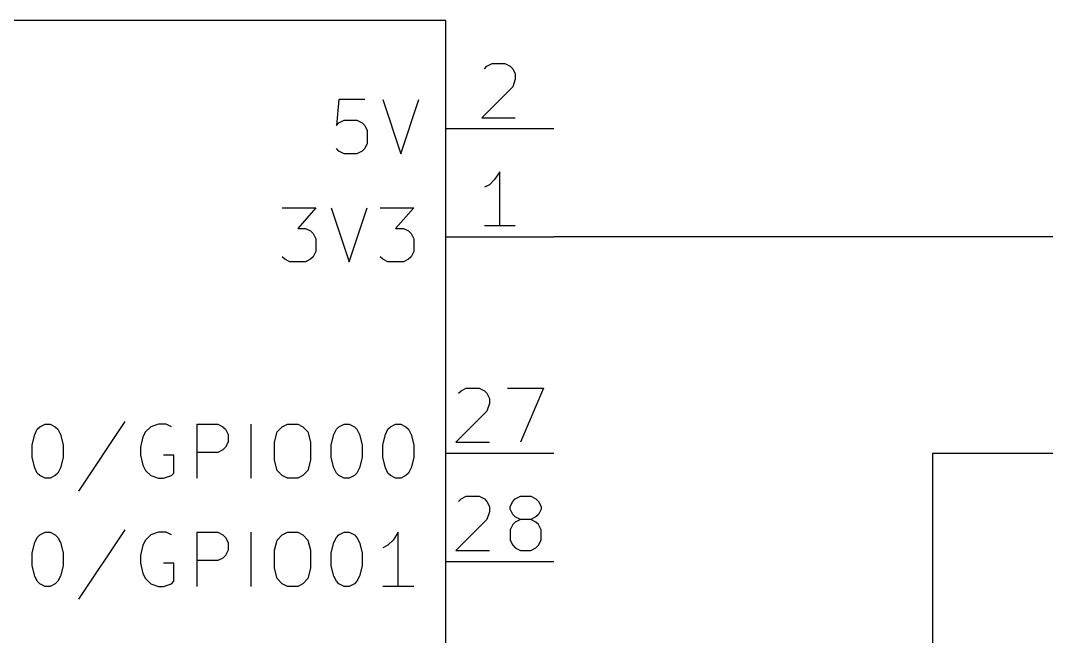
# Model space of a CAD drawing. Extents: x 0.4 to 11.3, y -7.9 to -0.4.
# Drawn here: x 3.557 to 4.505, y -2.519 to -1.95 of the extents above; entities that cross this region are included whole.
import ezdxf

# ---------------------------------------------------------------- set-up
doc = ezdxf.new("R2010")
doc.units = 0
doc.header["$MEASUREMENT"] = 0
for name, color, linetype in [('CYAN2', 4, 'CONTINUOUS'), ('GREEN3', 91, 'CONTINUOUS'), ('LYELLOW', 51, 'CONTINUOUS'), ('RED2', 1, 'CONTINUOUS'), ('RED3', 11, 'CONTINUOUS')]:
    doc.layers.add(name, color=color, linetype=linetype)

msp = doc.modelspace()

# ---------------------------------------------------------------- linework, layer by layer
at = {"layer": 'CYAN2', "linetype": 'CONTINUOUS'}
for p, q in [((3.85143, -2.02313), (3.84905, -2.04694)), ((3.85143, -2.02313), (3.84905, -2.04694)), ((3.87524, -2.02313), (3.85143, -2.02313)), ((3.87524, -2.02313), (3.85143, -2.02313)), ((3.8919, -2.02313), (3.90857, -2.07313)), ((3.8919, -2.02313), (3.90857, -2.07313)), ((3.90857, -2.07313), (3.92524, -2.02313)), ((3.90857, -2.07313), (3.92524, -2.02313)), ((3.84905, -2.04694), (3.85143, -2.04456)), ((3.84905, -2.04694), (3.85143, -2.04456)), ((3.85143, -2.04456), (3.85619, -2.04218)), ((3.85143, -2.04456), (3.85619, -2.04218)), ((3.85619, -2.04218), (3.86809, -2.04218)), ((3.85619, -2.04218), (3.86809, -2.04218)), ((3.86809, -2.04218), (3.87285, -2.04456)), ((3.86809, -2.04218), (3.87285, -2.04456)), ((3.87285, -2.04456), (3.87524, -2.04694)), ((3.87285, -2.04456), (3.87524, -2.04694)), ((3.87524, -2.04694), (3.87762, -2.0517)), ((3.87524, -2.04694), (3.87762, -2.0517)), ((3.87762, -2.0517), (3.87762, -2.06361)), ((3.87762, -2.0517), (3.87762, -2.06361)), ((3.87762, -2.06361), (3.87524, -2.06837)), ((3.87762, -2.06361), (3.87524, -2.06837)), ((3.85143, -2.07075), (3.84905, -2.06837)), ((3.85143, -2.07075), (3.84905, -2.06837)), ((3.85619, -2.07313), (3.85143, -2.07075)), ((3.85619, -2.07313), (3.85143, -2.07075)), ((3.86809, -2.07313), (3.85619, -2.07313)), ((3.86809, -2.07313), (3.85619, -2.07313)), ((3.87285, -2.07075), (3.86809, -2.07313)), ((3.87285, -2.07075), (3.86809, -2.07313)), ((3.87524, -2.06837), (3.87285, -2.07075)), ((3.87524, -2.06837), (3.87285, -2.07075)), ((3.79905, -2.12313), (3.83, -2.12313)), ((3.79905, -2.12313), (3.83, -2.12313)), ((3.83, -2.12313), (3.81333, -2.14218)), ((3.83, -2.12313), (3.81333, -2.14218)), ((3.84428, -2.12313), (3.86095, -2.17313)), ((3.84428, -2.12313), (3.86095, -2.17313)), ((3.86095, -2.17313), (3.87762, -2.12313)), ((3.86095, -2.17313), (3.87762, -2.12313)), ((3.88952, -2.12313), (3.92048, -2.12313)), ((3.88952, -2.12313), (3.92048, -2.12313)), ((3.92048, -2.12313), (3.90381, -2.14218)), ((3.92048, -2.12313), (3.90381, -2.14218)), ((3.81333, -2.14218), (3.82048, -2.14218)), ((3.81333, -2.14218), (3.82048, -2.14218)), ((3.82048, -2.14218), (3.82524, -2.14456)), ((3.82048, -2.14218), (3.82524, -2.14456)), ((3.82524, -2.14456), (3.82762, -2.14694)), ((3.82524, -2.14456), (3.82762, -2.14694)), ((3.82762, -2.14694), (3.83, -2.1517)), ((3.82762, -2.14694), (3.83, -2.1517)), ((3.90381, -2.14218), (3.91095, -2.14218)), ((3.90381, -2.14218), (3.91095, -2.14218)), ((3.91095, -2.14218), (3.91571, -2.14456)), ((3.91095, -2.14218), (3.91571, -2.14456)), ((3.91571, -2.14456), (3.91809, -2.14694)), ((3.91571, -2.14456), (3.91809, -2.14694)), ((3.91809, -2.14694), (3.92048, -2.1517)), ((3.91809, -2.14694), (3.92048, -2.1517)), ((3.83, -2.1517), (3.83, -2.16361)), ((3.83, -2.1517), (3.83, -2.16361)), ((3.92048, -2.1517), (3.92048, -2.16361)), ((3.92048, -2.1517), (3.92048, -2.16361)), ((3.80143, -2.17075), (3.79905, -2.16837)), ((3.80143, -2.17075), (3.79905, -2.16837)), ((3.82762, -2.16837), (3.82524, -2.17075)), ((3.82762, -2.16837), (3.82524, -2.17075)), ((3.83, -2.16361), (3.82762, -2.16837)), ((3.83, -2.16361), (3.82762, -2.16837)), ((3.89191, -2.17075), (3.88952, -2.16837)), ((3.89191, -2.17075), (3.88952, -2.16837)), ((3.91809, -2.16837), (3.91571, -2.17075)), ((3.91809, -2.16837), (3.91571, -2.17075)), ((3.92048, -2.16361), (3.91809, -2.16837)), ((3.92048, -2.16361), (3.91809, -2.16837)), ((3.80619, -2.17313), (3.80143, -2.17075)), ((3.80619, -2.17313), (3.80143, -2.17075)), ((3.82048, -2.17313), (3.80619, -2.17313)), ((3.82048, -2.17313), (3.80619, -2.17313)), ((3.82524, -2.17075), (3.82048, -2.17313)), ((3.82524, -2.17075), (3.82048, -2.17313)), ((3.89667, -2.17313), (3.89191, -2.17075)), ((3.89667, -2.17313), (3.89191, -2.17075)), ((3.91095, -2.17313), (3.89667, -2.17313)), ((3.91095, -2.17313), (3.89667, -2.17313)), ((3.91571, -2.17075), (3.91095, -2.17313)), ((3.91571, -2.17075), (3.91095, -2.17313)), ((3.65381, -2.32075), (3.61095, -2.38504)), ((3.65381, -2.32075), (3.61095, -2.38504)), ((3.57047, -2.33265), (3.57285, -2.32789)), ((3.57047, -2.33265), (3.57285, -2.32789)), ((3.57285, -2.32789), (3.57524, -2.32551)), ((3.57285, -2.32789), (3.57524, -2.32551)), ((3.57524, -2.32551), (3.58, -2.32313)), ((3.57524, -2.32551), (3.58, -2.32313)), ((3.58, -2.32313), (3.58476, -2.32313)), ((3.58, -2.32313), (3.58476, -2.32313)), ((3.58476, -2.32313), (3.58952, -2.32551)), ((3.58476, -2.32313), (3.58952, -2.32551)), ((3.58952, -2.32551), (3.5919, -2.32789)), ((3.58952, -2.32551), (3.5919, -2.32789)), ((3.5919, -2.32789), (3.59428, -2.33265)), ((3.5919, -2.32789), (3.59428, -2.33265)), ((3.67285, -2.33028), (3.67047, -2.33504)), ((3.67285, -2.33028), (3.67047, -2.33504)), ((3.67762, -2.32551), (3.67285, -2.33028)), ((3.67762, -2.32551), (3.67285, -2.33028)), ((3.68476, -2.32313), (3.67762, -2.32551)), ((3.68476, -2.32313), (3.67762, -2.32551)), ((3.6919, -2.32313), (3.68476, -2.32313)), ((3.6919, -2.32313), (3.68476, -2.32313)), ((3.69667, -2.32551), (3.6919, -2.32313)), ((3.69667, -2.32551), (3.6919, -2.32313)), ((3.72047, -2.37313), (3.72047, -2.32313)), ((3.72047, -2.32313), (3.73952, -2.32313)), ((3.72047, -2.37313), (3.72047, -2.32313)), ((3.72047, -2.32313), (3.73952, -2.32313)), ((3.73952, -2.32313), (3.74428, -2.32551)), ((3.73952, -2.32313), (3.74428, -2.32551)), ((3.74428, -2.32551), (3.74667, -2.32789)), ((3.74428, -2.32551), (3.74667, -2.32789)), ((3.74667, -2.32789), (3.74904, -2.33265)), ((3.74667, -2.32789), (3.74904, -2.33265)), ((3.77047, -2.37313), (3.77047, -2.32313)), ((3.77047, -2.37313), (3.77047, -2.32313)), ((3.79191, -2.3398), (3.79428, -2.33028)), ((3.79191, -2.3398), (3.79428, -2.33028)), ((3.79428, -2.33028), (3.79905, -2.32551)), ((3.79428, -2.33028), (3.79905, -2.32551)), ((3.79905, -2.32551), (3.80381, -2.32313)), ((3.79905, -2.32551), (3.80381, -2.32313)), ((3.80381, -2.32313), (3.81333, -2.32313)), ((3.80381, -2.32313), (3.81333, -2.32313)), ((3.81333, -2.32313), (3.81809, -2.32551)), ((3.81333, -2.32313), (3.81809, -2.32551)), ((3.81809, -2.32551), (3.82285, -2.33028)), ((3.81809, -2.32551), (3.82285, -2.33028)), ((3.82285, -2.33028), (3.82524, -2.3398)), ((3.82285, -2.33028), (3.82524, -2.3398)), ((3.84667, -2.33265), (3.84905, -2.32789)), ((3.84667, -2.33265), (3.84905, -2.32789)), ((3.84905, -2.32789), (3.85143, -2.32551)), ((3.84905, -2.32789), (3.85143, -2.32551)), ((3.85143, -2.32551), (3.85619, -2.32313)), ((3.85143, -2.32551), (3.85619, -2.32313)), ((3.85619, -2.32313), (3.86095, -2.32313)), ((3.85619, -2.32313), (3.86095, -2.32313)), ((3.86095, -2.32313), (3.86571, -2.32551)), ((3.86095, -2.32313), (3.86571, -2.32551)), ((3.86571, -2.32551), (3.86809, -2.32789)), ((3.86571, -2.32551), (3.86809, -2.32789)), ((3.86809, -2.32789), (3.87048, -2.33265)), ((3.86809, -2.32789), (3.87048, -2.33265)), ((3.89428, -2.33265), (3.89667, -2.32789)), ((3.89428, -2.33265), (3.89667, -2.32789)), ((3.89667, -2.32789), (3.89905, -2.32551)), ((3.89667, -2.32789), (3.89905, -2.32551)), ((3.89905, -2.32551), (3.90381, -2.32313)), ((3.89905, -2.32551), (3.90381, -2.32313)), ((3.90381, -2.32313), (3.90857, -2.32313)), ((3.90381, -2.32313), (3.90857, -2.32313)), ((3.90857, -2.32313), (3.91333, -2.32551)), ((3.90857, -2.32313), (3.91333, -2.32551)), ((3.91333, -2.32551), (3.91571, -2.32789)), ((3.91333, -2.32551), (3.91571, -2.32789)), ((3.91571, -2.32789), (3.91809, -2.33265)), ((3.91571, -2.32789), (3.91809, -2.33265)), ((3.56809, -2.34218), (3.57047, -2.33265)), ((3.56809, -2.34218), (3.57047, -2.33265)), ((3.59428, -2.33265), (3.59667, -2.34218)), ((3.59428, -2.33265), (3.59667, -2.34218)), ((3.67047, -2.33504), (3.66809, -2.34456)), ((3.67047, -2.33504), (3.66809, -2.34456)), ((3.74904, -2.3398), (3.74667, -2.34456)), ((3.74904, -2.3398), (3.74667, -2.34456)), ((3.74904, -2.33265), (3.74904, -2.3398)), ((3.74904, -2.33265), (3.74904, -2.3398)), ((3.79191, -2.35646), (3.79191, -2.3398)), ((3.79191, -2.35646), (3.79191, -2.3398)), ((3.82524, -2.3398), (3.82524, -2.35646)), ((3.82524, -2.3398), (3.82524, -2.35646)), ((3.84429, -2.34218), (3.84667, -2.33265)), ((3.84429, -2.34218), (3.84667, -2.33265)), ((3.87048, -2.33265), (3.87286, -2.34218)), ((3.87048, -2.33265), (3.87286, -2.34218)), ((3.89191, -2.34218), (3.89428, -2.33265)), ((3.89191, -2.34218), (3.89428, -2.33265)), ((3.91809, -2.33265), (3.92048, -2.34218)), ((3.91809, -2.33265), (3.92048, -2.34218)), ((3.56809, -2.35408), (3.56809, -2.34218)), ((3.56809, -2.35408), (3.56809, -2.34218)), ((3.59667, -2.34218), (3.59667, -2.35408)), ((3.59667, -2.34218), (3.59667, -2.35408)), ((3.66809, -2.34456), (3.66809, -2.3517)), ((3.66809, -2.34456), (3.66809, -2.3517)), ((3.73952, -2.34932), (3.72047, -2.34932)), ((3.73952, -2.34932), (3.72047, -2.34932)), ((3.74428, -2.34694), (3.73952, -2.34932)), ((3.74428, -2.34694), (3.73952, -2.34932)), ((3.74667, -2.34456), (3.74428, -2.34694)), ((3.74667, -2.34456), (3.74428, -2.34694)), ((3.84429, -2.35408), (3.84429, -2.34218)), ((3.84429, -2.35408), (3.84429, -2.34218)), ((3.87286, -2.34218), (3.87286, -2.35408)), ((3.87286, -2.34218), (3.87286, -2.35408)), ((3.89191, -2.35408), (3.89191, -2.34218)), ((3.89191, -2.35408), (3.89191, -2.34218)), ((3.92048, -2.34218), (3.92048, -2.35408)), ((3.92048, -2.34218), (3.92048, -2.35408)), ((3.57047, -2.36361), (3.56809, -2.35408)), ((3.57047, -2.36361), (3.56809, -2.35408)), ((3.59667, -2.35408), (3.59428, -2.36361)), ((3.59667, -2.35408), (3.59428, -2.36361)), ((3.66809, -2.3517), (3.67047, -2.36122)), ((3.66809, -2.3517), (3.67047, -2.36122)), ((3.69904, -2.3517), (3.68952, -2.3517)), ((3.69904, -2.3517), (3.68952, -2.3517)), ((3.69904, -2.36837), (3.69904, -2.3517)), ((3.69904, -2.36837), (3.69904, -2.3517)), ((3.79428, -2.36599), (3.79191, -2.35646)), ((3.79428, -2.36599), (3.79191, -2.35646)), ((3.82524, -2.35646), (3.82285, -2.36599)), ((3.82524, -2.35646), (3.82285, -2.36599)), ((3.84667, -2.36361), (3.84429, -2.35408)), ((3.84667, -2.36361), (3.84429, -2.35408)), ((3.87286, -2.35408), (3.87048, -2.36361)), ((3.87286, -2.35408), (3.87048, -2.36361)), ((3.89428, -2.36361), (3.89191, -2.35408)), ((3.89428, -2.36361), (3.89191, -2.35408)), ((3.92048, -2.35408), (3.91809, -2.36361)), ((3.92048, -2.35408), (3.91809, -2.36361)), ((3.57285, -2.36837), (3.57047, -2.36361)), ((3.57285, -2.36837), (3.57047, -2.36361)), ((3.57524, -2.37075), (3.57285, -2.36837)), ((3.57524, -2.37075), (3.57285, -2.36837)), ((3.5919, -2.36837), (3.58952, -2.37075)), ((3.5919, -2.36837), (3.58952, -2.37075)), ((3.59428, -2.36361), (3.5919, -2.36837)), ((3.59428, -2.36361), (3.5919, -2.36837)), ((3.67047, -2.36122), (3.67285, -2.36599)), ((3.67047, -2.36122), (3.67285, -2.36599)), ((3.67285, -2.36599), (3.67762, -2.37075)), ((3.67285, -2.36599), (3.67762, -2.37075)), ((3.69667, -2.37075), (3.69904, -2.36837)), ((3.69667, -2.37075), (3.69904, -2.36837)), ((3.79905, -2.37075), (3.79428, -2.36599)), ((3.79905, -2.37075), (3.79428, -2.36599)), ((3.82285, -2.36599), (3.81809, -2.37075)), ((3.82285, -2.36599), (3.81809, -2.37075)), ((3.84905, -2.36837), (3.84667, -2.36361)), ((3.84905, -2.36837), (3.84667, -2.36361)), ((3.85143, -2.37075), (3.84905, -2.36837)), ((3.85143, -2.37075), (3.84905, -2.36837)), ((3.86809, -2.36837), (3.86571, -2.37075)), ((3.86809, -2.36837), (3.86571, -2.37075)), ((3.87048, -2.36361), (3.86809, -2.36837)), ((3.87048, -2.36361), (3.86809, -2.36837)), ((3.89667, -2.36837), (3.89428, -2.36361)), ((3.89667, -2.36837), (3.89428, -2.36361)), ((3.89905, -2.37075), (3.89667, -2.36837)), ((3.89905, -2.37075), (3.89667, -2.36837)), ((3.91571, -2.36837), (3.91333, -2.37075)), ((3.91571, -2.36837), (3.91333, -2.37075)), ((3.91809, -2.36361), (3.91571, -2.36837)), ((3.91809, -2.36361), (3.91571, -2.36837)), ((3.58, -2.37313), (3.57524, -2.37075)), ((3.58, -2.37313), (3.57524, -2.37075)), ((3.58476, -2.37313), (3.58, -2.37313)), ((3.58476, -2.37313), (3.58, -2.37313)), ((3.58952, -2.37075), (3.58476, -2.37313)), ((3.58952, -2.37075), (3.58476, -2.37313)), ((3.67762, -2.37075), (3.68476, -2.37313)), ((3.67762, -2.37075), (3.68476, -2.37313)), ((3.68476, -2.37313), (3.68952, -2.37313)), ((3.68476, -2.37313), (3.68952, -2.37313)), ((3.68952, -2.37313), (3.69667, -2.37075)), ((3.68952, -2.37313), (3.69667, -2.37075)), ((3.80381, -2.37313), (3.79905, -2.37075)), ((3.80381, -2.37313), (3.79905, -2.37075)), ((3.81333, -2.37313), (3.80381, -2.37313)), ((3.81333, -2.37313), (3.80381, -2.37313)), ((3.81809, -2.37075), (3.81333, -2.37313)), ((3.81809, -2.37075), (3.81333, -2.37313)), ((3.85619, -2.37313), (3.85143, -2.37075)), ((3.85619, -2.37313), (3.85143, -2.37075)), ((3.86095, -2.37313), (3.85619, -2.37313)), ((3.86095, -2.37313), (3.85619, -2.37313)), ((3.86571, -2.37075), (3.86095, -2.37313)), ((3.86571, -2.37075), (3.86095, -2.37313)), ((3.90381, -2.37313), (3.89905, -2.37075)), ((3.90381, -2.37313), (3.89905, -2.37075)), ((3.90857, -2.37313), (3.90381, -2.37313)), ((3.90857, -2.37313), (3.90381, -2.37313)), ((3.91333, -2.37075), (3.90857, -2.37313)), ((3.91333, -2.37075), (3.90857, -2.37313)), ((3.57524, -2.42551), (3.58, -2.42313)), ((3.57524, -2.42551), (3.58, -2.42313)), ((3.58, -2.42313), (3.58476, -2.42313)), ((3.58, -2.42313), (3.58476, -2.42313)), ((3.58476, -2.42313), (3.58952, -2.42551)), ((3.58476, -2.42313), (3.58952, -2.42551)), ((3.65381, -2.42075), (3.61095, -2.48504)), ((3.65381, -2.42075), (3.61095, -2.48504)), ((3.68476, -2.42313), (3.67762, -2.42551)), ((3.68476, -2.42313), (3.67762, -2.42551)), ((3.6919, -2.42313), (3.68476, -2.42313)), ((3.6919, -2.42313), (3.68476, -2.42313)), ((3.69667, -2.42551), (3.6919, -2.42313)), ((3.69667, -2.42551), (3.6919, -2.42313)), ((3.72047, -2.47313), (3.72047, -2.42313)), ((3.72047, -2.42313), (3.73952, -2.42313)), ((3.72047, -2.47313), (3.72047, -2.42313)), ((3.72047, -2.42313), (3.73952, -2.42313)), ((3.73952, -2.42313), (3.74428, -2.42551)), ((3.73952, -2.42313), (3.74428, -2.42551)), ((3.77047, -2.47313), (3.77047, -2.42313)), ((3.77047, -2.47313), (3.77047, -2.42313)), ((3.79905, -2.42551), (3.80381, -2.42313)), ((3.79905, -2.42551), (3.80381, -2.42313)), ((3.80381, -2.42313), (3.81333, -2.42313)), ((3.80381, -2.42313), (3.81333, -2.42313)), ((3.81333, -2.42313), (3.81809, -2.42551)), ((3.81333, -2.42313), (3.81809, -2.42551)), ((3.85143, -2.42551), (3.85619, -2.42313)), ((3.85143, -2.42551), (3.85619, -2.42313)), ((3.85619, -2.42313), (3.86095, -2.42313)), ((3.85619, -2.42313), (3.86095, -2.42313)), ((3.86095, -2.42313), (3.86571, -2.42551)), ((3.86095, -2.42313), (3.86571, -2.42551)), ((3.90619, -2.42313), (3.90143, -2.43028)), ((3.90619, -2.42313), (3.90143, -2.43028)), ((3.90619, -2.47313), (3.90619, -2.42313)), ((3.90619, -2.47313), (3.90619, -2.42313)), ((3.56809, -2.44218), (3.57047, -2.43265)), ((3.56809, -2.44218), (3.57047, -2.43265)), ((3.57047, -2.43265), (3.57285, -2.42789)), ((3.57047, -2.43265), (3.57285, -2.42789)), ((3.57285, -2.42789), (3.57524, -2.42551)), ((3.57285, -2.42789), (3.57524, -2.42551)), ((3.58952, -2.42551), (3.5919, -2.42789)), ((3.58952, -2.42551), (3.5919, -2.42789)), ((3.5919, -2.42789), (3.59428, -2.43265)), ((3.5919, -2.42789), (3.59428, -2.43265)), ((3.59428, -2.43265), (3.59667, -2.44218)), ((3.59428, -2.43265), (3.59667, -2.44218)), ((3.67285, -2.43028), (3.67047, -2.43504)), ((3.67285, -2.43028), (3.67047, -2.43504)), ((3.67762, -2.42551), (3.67285, -2.43028)), ((3.67762, -2.42551), (3.67285, -2.43028)), ((3.74428, -2.42551), (3.74667, -2.42789)), ((3.74428, -2.42551), (3.74667, -2.42789)), ((3.74667, -2.42789), (3.74904, -2.43265)), ((3.74667, -2.42789), (3.74904, -2.43265)), ((3.74904, -2.43265), (3.74904, -2.4398)), ((3.74904, -2.43265), (3.74904, -2.4398)), ((3.79191, -2.4398), (3.79428, -2.43028)), ((3.79191, -2.4398), (3.79428, -2.43028)), ((3.79428, -2.43028), (3.79905, -2.42551)), ((3.79428, -2.43028), (3.79905, -2.42551)), ((3.81809, -2.42551), (3.82285, -2.43028)), ((3.81809, -2.42551), (3.82285, -2.43028)), ((3.82285, -2.43028), (3.82524, -2.4398)), ((3.82285, -2.43028), (3.82524, -2.4398)), ((3.84429, -2.44218), (3.84667, -2.43265)), ((3.84429, -2.44218), (3.84667, -2.43265)), ((3.84667, -2.43265), (3.84905, -2.42789)), ((3.84667, -2.43265), (3.84905, -2.42789)), ((3.84905, -2.42789), (3.85143, -2.42551)), ((3.84905, -2.42789), (3.85143, -2.42551)), ((3.86571, -2.42551), (3.86809, -2.42789)), ((3.86571, -2.42551), (3.86809, -2.42789)), ((3.86809, -2.42789), (3.87048, -2.43265)), ((3.86809, -2.42789), (3.87048, -2.43265)), ((3.87048, -2.43265), (3.87286, -2.44218)), ((3.87048, -2.43265), (3.87286, -2.44218)), ((3.90143, -2.43028), (3.89667, -2.43504)), ((3.90143, -2.43028), (3.89667, -2.43504)), ((3.56809, -2.45408), (3.56809, -2.44218)), ((3.56809, -2.45408), (3.56809, -2.44218)), ((3.59667, -2.44218), (3.59667, -2.45408)), ((3.59667, -2.44218), (3.59667, -2.45408)), ((3.67047, -2.43504), (3.66809, -2.44456)), ((3.67047, -2.43504), (3.66809, -2.44456)), ((3.74904, -2.4398), (3.74667, -2.44456)), ((3.74904, -2.4398), (3.74667, -2.44456)), ((3.79191, -2.45646), (3.79191, -2.4398)), ((3.79191, -2.45646), (3.79191, -2.4398)), ((3.82524, -2.4398), (3.82524, -2.45646)), ((3.82524, -2.4398), (3.82524, -2.45646)), ((3.84429, -2.45408), (3.84429, -2.44218)), ((3.84429, -2.45408), (3.84429, -2.44218)), ((3.87286, -2.44218), (3.87286, -2.45408)), ((3.87286, -2.44218), (3.87286, -2.45408)), ((3.89667, -2.43504), (3.89191, -2.43742)), ((3.89667, -2.43504), (3.89191, -2.43742)), ((3.66809, -2.44456), (3.66809, -2.4517)), ((3.66809, -2.44456), (3.66809, -2.4517)), ((3.66809, -2.4517), (3.67047, -2.46122)), ((3.66809, -2.4517), (3.67047, -2.46122)), ((3.69904, -2.4517), (3.68952, -2.4517)), ((3.69904, -2.4517), (3.68952, -2.4517)), ((3.69904, -2.46837), (3.69904, -2.4517)), ((3.69904, -2.46837), (3.69904, -2.4517)), ((3.73952, -2.44932), (3.72047, -2.44932)), ((3.73952, -2.44932), (3.72047, -2.44932)), ((3.74428, -2.44694), (3.73952, -2.44932)), ((3.74428, -2.44694), (3.73952, -2.44932)), ((3.74667, -2.44456), (3.74428, -2.44694)), ((3.74667, -2.44456), (3.74428, -2.44694)), ((3.57047, -2.46361), (3.56809, -2.45408)), ((3.57047, -2.46361), (3.56809, -2.45408)), ((3.59667, -2.45408), (3.59428, -2.46361)), ((3.59667, -2.45408), (3.59428, -2.46361)), ((3.67047, -2.46122), (3.67285, -2.46599)), ((3.67047, -2.46122), (3.67285, -2.46599)), ((3.79428, -2.46599), (3.79191, -2.45646)), ((3.79428, -2.46599), (3.79191, -2.45646)), ((3.82524, -2.45646), (3.82285, -2.46599)), ((3.82524, -2.45646), (3.82285, -2.46599)), ((3.84667, -2.46361), (3.84429, -2.45408)), ((3.84667, -2.46361), (3.84429, -2.45408)), ((3.87286, -2.45408), (3.87048, -2.46361)), ((3.87286, -2.45408), (3.87048, -2.46361)), ((3.57285, -2.46837), (3.57047, -2.46361)), ((3.57285, -2.46837), (3.57047, -2.46361)), ((3.57524, -2.47075), (3.57285, -2.46837)), ((3.57524, -2.47075), (3.57285, -2.46837)), ((3.58, -2.47313), (3.57524, -2.47075)), ((3.58, -2.47313), (3.57524, -2.47075)), ((3.58952, -2.47075), (3.58476, -2.47313)), ((3.58952, -2.47075), (3.58476, -2.47313)), ((3.5919, -2.46837), (3.58952, -2.47075)), ((3.5919, -2.46837), (3.58952, -2.47075)), ((3.59428, -2.46361), (3.5919, -2.46837)), ((3.59428, -2.46361), (3.5919, -2.46837)), ((3.67285, -2.46599), (3.67762, -2.47075)), ((3.67285, -2.46599), (3.67762, -2.47075)), ((3.67762, -2.47075), (3.68476, -2.47313)), ((3.67762, -2.47075), (3.68476, -2.47313)), ((3.68952, -2.47313), (3.69667, -2.47075)), ((3.68952, -2.47313), (3.69667, -2.47075)), ((3.69667, -2.47075), (3.69904, -2.46837)), ((3.69667, -2.47075), (3.69904, -2.46837)), ((3.79905, -2.47075), (3.79428, -2.46599)), ((3.79905, -2.47075), (3.79428, -2.46599)), ((3.80381, -2.47313), (3.79905, -2.47075)), ((3.80381, -2.47313), (3.79905, -2.47075)), ((3.81809, -2.47075), (3.81333, -2.47313)), ((3.81809, -2.47075), (3.81333, -2.47313)), ((3.82285, -2.46599), (3.81809, -2.47075)), ((3.82285, -2.46599), (3.81809, -2.47075)), ((3.84905, -2.46837), (3.84667, -2.46361)), ((3.84905, -2.46837), (3.84667, -2.46361)), ((3.85143, -2.47075), (3.84905, -2.46837)), ((3.85143, -2.47075), (3.84905, -2.46837)), ((3.85619, -2.47313), (3.85143, -2.47075)), ((3.85619, -2.47313), (3.85143, -2.47075)), ((3.86571, -2.47075), (3.86095, -2.47313)), ((3.86571, -2.47075), (3.86095, -2.47313)), ((3.86809, -2.46837), (3.86571, -2.47075)), ((3.86809, -2.46837), (3.86571, -2.47075)), ((3.87048, -2.46361), (3.86809, -2.46837)), ((3.87048, -2.46361), (3.86809, -2.46837)), ((3.58476, -2.47313), (3.58, -2.47313)), ((3.58476, -2.47313), (3.58, -2.47313)), ((3.68476, -2.47313), (3.68952, -2.47313)), ((3.68476, -2.47313), (3.68952, -2.47313)), ((3.81333, -2.47313), (3.80381, -2.47313)), ((3.81333, -2.47313), (3.80381, -2.47313)), ((3.86095, -2.47313), (3.85619, -2.47313)), ((3.86095, -2.47313), (3.85619, -2.47313)), ((3.92048, -2.47313), (3.89191, -2.47313)), ((3.92048, -2.47313), (3.89191, -2.47313))]:
    msp.add_line(p, q, dxfattribs=at)
at = {"layer": 'GREEN3', "linetype": 'CONTINUOUS'}
for p, q in [((5.1, -2.15), (4.05, -2.15)), ((4.4, -3.05), (4.4, -2.35)), ((4.4, -2.35), (6.8, -2.35))]:
    msp.add_line(p, q, dxfattribs=at)
at = {"layer": 'LYELLOW', "linetype": 'CONTINUOUS'}
for p, q in [((3.95, -1.95), (1.55, -1.95)), ((3.95, -3.95), (3.95, -1.95))]:
    msp.add_line(p, q, dxfattribs=at)
at = {"layer": 'RED2', "linetype": 'CONTINUOUS'}
for p, q in [((3.95, -1.95), (1.55, -1.95)), ((3.95, -3.95), (3.95, -1.95)), ((3.95, -2.05), (4.05, -2.05)), ((3.95, -2.05), (4.05, -2.05)), ((3.95, -2.15), (4.05, -2.15)), ((3.95, -2.15), (4.05, -2.15)), ((3.95, -2.35), (4.05, -2.35)), ((3.95, -2.35), (4.05, -2.35)), ((3.95, -2.45), (4.05, -2.45)), ((3.95, -2.45), (4.05, -2.45))]:
    msp.add_line(p, q, dxfattribs=at)
at = {"layer": 'RED3', "linetype": 'CONTINUOUS'}
for p, q in [((3.98572, -1.99464), (3.98809, -1.99226)), ((3.98572, -1.99464), (3.98809, -1.99226)), ((3.98809, -1.99226), (3.99286, -1.98988)), ((3.98809, -1.99226), (3.99286, -1.98988)), ((3.99286, -1.98988), (4.00476, -1.98988)), ((3.99286, -1.98988), (4.00476, -1.98988)), ((4.00476, -1.98988), (4.00952, -1.99226)), ((4.00476, -1.98988), (4.00952, -1.99226)), ((4.00952, -1.99226), (4.01191, -1.99464)), ((4.00952, -1.99226), (4.01191, -1.99464)), ((4.01191, -1.99464), (4.01429, -1.9994)), ((4.01191, -1.99464), (4.01429, -1.9994)), ((4.01429, -2.00417), (4.01191, -2.01131)), ((4.01429, -2.00417), (4.01191, -2.01131)), ((4.01429, -1.9994), (4.01429, -2.00417)), ((4.01429, -1.9994), (4.01429, -2.00417)), ((4.01191, -2.01131), (3.98333, -2.03988)), ((4.01191, -2.01131), (3.98333, -2.03988)), ((3.98333, -2.03988), (4.01429, -2.03988)), ((3.98333, -2.03988), (4.01429, -2.03988)), ((4, -2.08988), (3.99524, -2.09702)), ((4, -2.08988), (3.99524, -2.09702)), ((4, -2.13988), (4, -2.08988)), ((4, -2.13988), (4, -2.08988)), ((3.99048, -2.10178), (3.98572, -2.10417)), ((3.99048, -2.10178), (3.98572, -2.10417)), ((3.99524, -2.09702), (3.99048, -2.10178)), ((3.99524, -2.09702), (3.99048, -2.10178)), ((4.01429, -2.13988), (3.98572, -2.13988)), ((4.01429, -2.13988), (3.98572, -2.13988)), ((3.96191, -2.29464), (3.96428, -2.29226)), ((3.96191, -2.29464), (3.96428, -2.29226)), ((3.96428, -2.29226), (3.96905, -2.28988)), ((3.96428, -2.29226), (3.96905, -2.28988)), ((3.96905, -2.28988), (3.98095, -2.28988)), ((3.96905, -2.28988), (3.98095, -2.28988)), ((3.98095, -2.28988), (3.98571, -2.29226)), ((3.98095, -2.28988), (3.98571, -2.29226)), ((3.98571, -2.29226), (3.98809, -2.29464)), ((3.98571, -2.29226), (3.98809, -2.29464)), ((4.00714, -2.28988), (4.04047, -2.28988)), ((4.00714, -2.28988), (4.04047, -2.28988)), ((4.04047, -2.28988), (4.01905, -2.33988)), ((4.04047, -2.28988), (4.01905, -2.33988)), ((3.98809, -2.29464), (3.99048, -2.2994)), ((3.98809, -2.29464), (3.99048, -2.2994)), ((3.99048, -2.2994), (3.99048, -2.30417)), ((3.99048, -2.2994), (3.99048, -2.30417)), ((3.98809, -2.31131), (3.95952, -2.33988)), ((3.98809, -2.31131), (3.95952, -2.33988)), ((3.99048, -2.30417), (3.98809, -2.31131)), ((3.99048, -2.30417), (3.98809, -2.31131)), ((3.95952, -2.33988), (3.99048, -2.33988)), ((3.95952, -2.33988), (3.99048, -2.33988)), ((3.96191, -2.39464), (3.96428, -2.39226)), ((3.96191, -2.39464), (3.96428, -2.39226)), ((3.96428, -2.39226), (3.96905, -2.38988)), ((3.96428, -2.39226), (3.96905, -2.38988)), ((3.96905, -2.38988), (3.98095, -2.38988)), ((3.96905, -2.38988), (3.98095, -2.38988)), ((3.98095, -2.38988), (3.98571, -2.39226)), ((3.98095, -2.38988), (3.98571, -2.39226)), ((3.98571, -2.39226), (3.98809, -2.39464)), ((3.98571, -2.39226), (3.98809, -2.39464)), ((3.98809, -2.39464), (3.99048, -2.3994)), ((3.98809, -2.39464), (3.99048, -2.3994)), ((4.00952, -2.3994), (4.0119, -2.39464)), ((4.00952, -2.3994), (4.0119, -2.39464)), ((4.0119, -2.39464), (4.01428, -2.39226)), ((4.0119, -2.39464), (4.01428, -2.39226)), ((4.01428, -2.39226), (4.01905, -2.38988)), ((4.01428, -2.39226), (4.01905, -2.38988)), ((4.01905, -2.38988), (4.02857, -2.38988)), ((4.01905, -2.38988), (4.02857, -2.38988)), ((4.02857, -2.38988), (4.03333, -2.39226)), ((4.02857, -2.38988), (4.03333, -2.39226)), ((4.03333, -2.39226), (4.03571, -2.39464)), ((4.03333, -2.39226), (4.03571, -2.39464)), ((4.03571, -2.39464), (4.03809, -2.3994)), ((4.03571, -2.39464), (4.03809, -2.3994)), ((3.99048, -2.40417), (3.98809, -2.41131)), ((3.99048, -2.40417), (3.98809, -2.41131)), ((3.99048, -2.3994), (3.99048, -2.40417)), ((3.99048, -2.3994), (3.99048, -2.40417)), ((4.00952, -2.40178), (4.00952, -2.3994)), ((4.00952, -2.40178), (4.00952, -2.3994)), ((4.0119, -2.40655), (4.00952, -2.40178)), ((4.0119, -2.40655), (4.00952, -2.40178)), ((4.03809, -2.40178), (4.03571, -2.40655)), ((4.03809, -2.40178), (4.03571, -2.40655)), ((4.03809, -2.3994), (4.03809, -2.40178)), ((4.03809, -2.3994), (4.03809, -2.40178)), ((3.98809, -2.41131), (3.95952, -2.43988)), ((3.98809, -2.41131), (3.95952, -2.43988)), ((4.01428, -2.40893), (4.0119, -2.40655)), ((4.01428, -2.40893), (4.0119, -2.40655)), ((4.01428, -2.41369), (4.0119, -2.41607)), ((4.01428, -2.41369), (4.0119, -2.41607)), ((4.01905, -2.41131), (4.01428, -2.40893)), ((4.01905, -2.41131), (4.01428, -2.40893)), ((4.01905, -2.41131), (4.01428, -2.41369)), ((4.01905, -2.41131), (4.01428, -2.41369)), ((4.02857, -2.41131), (4.01905, -2.41131)), ((4.02857, -2.41131), (4.01905, -2.41131)), ((4.03333, -2.40893), (4.02857, -2.41131)), ((4.03333, -2.40893), (4.02857, -2.41131)), ((4.03333, -2.41369), (4.02857, -2.41131)), ((4.03333, -2.41369), (4.02857, -2.41131)), ((4.03571, -2.40655), (4.03333, -2.40893)), ((4.03571, -2.40655), (4.03333, -2.40893)), ((4.03571, -2.41607), (4.03333, -2.41369)), ((4.03571, -2.41607), (4.03333, -2.41369)), ((4.0119, -2.41607), (4.00952, -2.42083)), ((4.0119, -2.41607), (4.00952, -2.42083)), ((4.00952, -2.42083), (4.00952, -2.43035)), ((4.00952, -2.42083), (4.00952, -2.43035)), ((4.03809, -2.42083), (4.03571, -2.41607)), ((4.03809, -2.42083), (4.03571, -2.41607)), ((4.03809, -2.43035), (4.03809, -2.42083)), ((4.03809, -2.43035), (4.03809, -2.42083)), ((4.00952, -2.43035), (4.0119, -2.43512)), ((4.00952, -2.43035), (4.0119, -2.43512)), ((4.03571, -2.43512), (4.03809, -2.43035)), ((4.03571, -2.43512), (4.03809, -2.43035)), ((3.95952, -2.43988), (3.99048, -2.43988)), ((3.95952, -2.43988), (3.99048, -2.43988)), ((4.0119, -2.43512), (4.01428, -2.4375)), ((4.0119, -2.43512), (4.01428, -2.4375)), ((4.01428, -2.4375), (4.01905, -2.43988)), ((4.01428, -2.4375), (4.01905, -2.43988)), ((4.01905, -2.43988), (4.02857, -2.43988)), ((4.01905, -2.43988), (4.02857, -2.43988)), ((4.02857, -2.43988), (4.03333, -2.4375)), ((4.02857, -2.43988), (4.03333, -2.4375)), ((4.03333, -2.4375), (4.03571, -2.43512)), ((4.03333, -2.4375), (4.03571, -2.43512))]:
    msp.add_line(p, q, dxfattribs=at)

doc.saveas('drawing.dxf')
